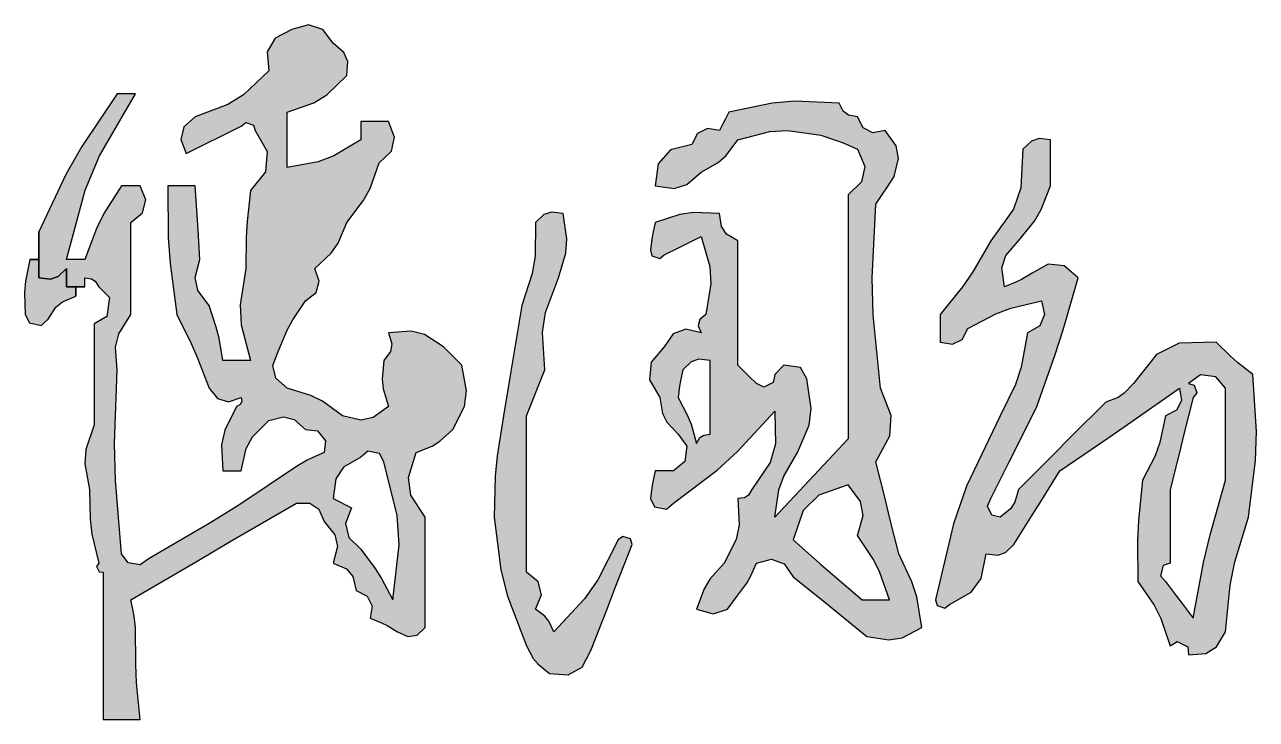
# Model space of a CAD drawing. Header units: millimetres. Extents: x 5592 to 9444, y 2362 to 3548.
# Drawn here: x 6069.27 to 6084.62, y 2901.25 to 2909.9 of the extents above; entities that cross this region are included whole.
import ezdxf

# ---------------------------------------------------------------- set-up
doc = ezdxf.new("R2010")
doc.units = ezdxf.units.MM
doc.header["$LTSCALE"] = 250
doc.layers.get('0').update_dxf_attribs({"linetype": 'CONTINUOUS'})

msp = doc.modelspace()

# ---------------------------------------------------------------- hatches: boundary and pattern name
h = msp.add_hatch(color=11)
h.paths.add_polyline_path([(6074.781, 2905.34), (6074.724, 2905.66), (6074.632, 2905.751), (6074.586, 2905.797), (6074.495, 2905.889), (6074.256, 2906.042), (6074.09, 2906.084), (6073.807, 2906.061), (6073.848, 2905.927), (6073.832, 2905.83), (6073.75, 2905.717), (6073.728, 2905.488), (6073.74, 2905.364), (6073.807, 2905.144), (6073.618, 2905.007), (6073.462, 2904.975), (6073.234, 2905.029), (6072.985, 2905.21), (6072.84, 2905.282), (6072.546, 2905.373), (6072.404, 2905.498), (6072.365, 2905.655), (6072.432, 2905.831), (6072.546, 2906.095), (6072.616, 2906.223), (6072.776, 2906.462), (6072.906, 2906.566), (6072.945, 2906.705), (6072.89, 2906.863), (6073.092, 2907.056), (6073.179, 2907.18), (6073.291, 2907.436), (6073.494, 2907.707), (6073.578, 2907.863), (6073.693, 2908.181), (6073.844, 2908.328), (6073.882, 2908.499), (6073.807, 2908.697), (6073.67, 2908.697), (6073.601, 2908.697), (6073.463, 2908.697), (6073.463, 2908.605), (6073.463, 2908.559), (6073.463, 2908.467), (6073.127, 2908.266), (6072.932, 2908.193), (6072.546, 2908.124), (6072.546, 2908.399), (6072.546, 2908.536), (6072.546, 2908.811), (6072.876, 2908.929), (6073.038, 2909.029), (6073.291, 2909.27), (6073.3, 2909.444), (6073.251, 2909.557), (6073.119, 2909.671), (6072.988, 2909.844), (6072.813, 2909.902), (6072.604, 2909.843), (6072.394, 2909.735), (6072.298, 2909.562), (6072.317, 2909.327), (6072.003, 2909.03), (6071.805, 2908.907), (6071.4, 2908.754), (6071.259, 2908.628), (6071.22, 2908.473), (6071.286, 2908.296), (6071.561, 2908.433), (6071.698, 2908.502), (6071.973, 2908.639), (6072.03, 2908.685), (6072.127, 2908.652), (6072.145, 2908.582), (6072.295, 2908.323), (6072.275, 2908.07), (6072.088, 2907.837), (6072.048, 2907.449), (6072.036, 2907.253), (6072.031, 2906.863), (6071.958, 2906.41), (6071.971, 2906.161), (6072.088, 2905.717), (6071.95, 2905.717), (6071.882, 2905.717), (6071.744, 2905.717), (6071.697, 2905.996), (6071.662, 2906.135), (6071.572, 2906.404), (6071.432, 2906.592), (6071.4, 2906.751), (6071.458, 2906.978), (6071.437, 2907.344), (6071.426, 2907.528), (6071.4, 2907.894), (6071.263, 2907.894), (6071.194, 2907.894), (6071.057, 2907.894), (6071.064, 2907.251), (6071.087, 2906.928), (6071.171, 2906.29), (6071.348, 2905.931), (6071.428, 2905.747), (6071.572, 2905.373), (6071.677, 2905.243), (6071.816, 2905.203), (6071.973, 2905.258), (6071.98, 2905.208), (6071.961, 2905.169), (6071.916, 2905.144), (6071.768, 2904.851), (6071.729, 2904.669), (6071.744, 2904.342), (6071.836, 2904.342), (6071.882, 2904.342), (6071.973, 2904.342), (6072.034, 2904.622), (6072.114, 2904.769), (6072.317, 2904.972), (6072.501, 2905.015), (6072.634, 2904.982), (6072.776, 2904.857), (6072.922, 2904.842), (6073.022, 2904.716), (6073.005, 2904.571), (6072.864, 2904.51), (6072.794, 2904.476), (6072.661, 2904.399), (6071.942, 2903.917), (6071.575, 2903.688), (6070.827, 2903.253), (6070.713, 2903.172), (6070.565, 2903.197), (6070.483, 2903.31), (6070.405, 2904.224), (6070.393, 2904.686), (6070.426, 2905.602), (6070.406, 2905.885), (6070.447, 2906.05), (6070.598, 2906.29), (6070.598, 2906.748), (6070.598, 2906.978), (6070.598, 2907.436), (6070.744, 2907.556), (6070.785, 2907.72), (6070.713, 2907.894), (6070.621, 2907.894), (6070.575, 2907.894), (6070.483, 2907.894), (6070.263, 2907.548), (6070.17, 2907.361), (6070.025, 2906.978), (6069.933, 2906.978), (6069.887, 2906.978), (6069.796, 2906.978), (6070.027, 2907.841), (6070.205, 2908.268), (6070.655, 2909.04), (6070.564, 2909.04), (6070.518, 2909.04), (6070.426, 2909.04), (6069.986, 2908.384), (6069.789, 2908.036), (6069.452, 2907.321), (6069.452, 2906.748), (6069.596, 2906.732), (6069.69, 2906.763), (6069.796, 2906.863), (6069.796, 2906.771), (6069.796, 2906.725), (6069.796, 2906.634), (6069.91, 2906.634), (6070.025, 2906.634), (6070.025, 2906.68), (6070.025, 2906.702), (6070.025, 2906.748), (6070.107, 2906.737), (6070.155, 2906.705), (6070.197, 2906.634), (6070.33, 2906.505), (6070.3, 2906.267), (6070.14, 2906.175), (6070.14, 2905.671), (6070.14, 2905.419), (6070.14, 2904.915), (6070.037, 2904.61), (6070.024, 2904.429), (6070.082, 2904.112), (6070.089, 2903.743), (6070.112, 2903.555), (6070.197, 2903.195), (6070.171, 2903.151), (6070.203, 2903.087), (6070.254, 2903.081), (6070.254, 2902.347), (6070.254, 2901.981), (6070.254, 2901.247), (6070.438, 2901.247), (6070.529, 2901.247), (6070.713, 2901.247), (6070.669, 2901.704), (6070.658, 2901.934), (6070.655, 2902.393), (6070.639, 2902.532), (6070.627, 2902.601), (6070.598, 2902.737), (6071.422, 2903.22), (6071.835, 2903.461), (6072.661, 2903.94), (6072.826, 2903.941), (6072.942, 2903.864), (6073.005, 2903.711), (6073.138, 2903.547), (6073.171, 2903.4), (6073.119, 2903.195), (6073.283, 2903.122), (6073.364, 2903.026), (6073.406, 2902.852), (6073.543, 2902.782), (6073.604, 2902.659), (6073.578, 2902.508), (6073.72, 2902.449), (6073.79, 2902.415), (6073.922, 2902.336), (6074.049, 2902.279), (6074.164, 2902.298), (6074.266, 2902.393), (6074.266, 2902.943), (6074.266, 2903.218), (6074.266, 2903.768), (6074.087, 2904.039), (6074.056, 2904.261), (6074.151, 2904.571), (6074.352, 2904.65), (6074.45, 2904.711), (6074.609, 2904.857), (6074.754, 2905.147)])
h.paths.add_polyline_path([(6073.697, 2904.56), (6073.75, 2904.456), (6073.918, 2903.788), (6073.943, 2903.422), (6073.864, 2902.737), (6073.723, 2903), (6073.642, 2903.128), (6073.463, 2903.367), (6073.312, 2903.514), (6073.274, 2903.686), (6073.349, 2903.883), (6073.257, 2903.929), (6073.211, 2903.952), (6073.119, 2903.998), (6073.153, 2904.243), (6073.249, 2904.388), (6073.463, 2904.513), (6073.552, 2904.59)], flags=16)
h.paths.add_polyline_path([(6069.91, 2906.519), (6069.91, 2906.634), (6069.796, 2906.634), (6069.796, 2906.725), (6069.796, 2906.771), (6069.796, 2906.863), (6069.69, 2906.763), (6069.596, 2906.732), (6069.452, 2906.748), (6069.452, 2906.978), (6069.337, 2906.978), (6069.286, 2906.706), (6069.274, 2906.566), (6069.28, 2906.29), (6069.333, 2906.186), (6069.478, 2906.156), (6069.567, 2906.233), (6069.663, 2906.383), (6069.745, 2906.451)])
h = msp.add_hatch(color=11)
h.paths.add_polyline_path([(6077.579, 2904.923), (6077.647, 2904.685), (6077.688, 2904.757), (6077.737, 2904.789), (6077.818, 2904.8), (6077.818, 2905.167), (6077.818, 2905.35), (6077.818, 2905.717), (6077.674, 2905.733), (6077.58, 2905.702), (6077.475, 2905.602), (6077.445, 2905.466), (6077.434, 2905.397), (6077.417, 2905.258), (6077.532, 2905.04)], flags=16)
h.paths.add_polyline_path([(6079.364, 2903.033), (6079.71, 2902.737), (6079.847, 2902.737), (6079.916, 2902.737), (6080.053, 2902.737), (6079.932, 2903.075), (6079.85, 2903.24), (6079.652, 2903.539), (6079.722, 2903.786), (6079.69, 2903.963), (6079.538, 2904.17), (6079.17, 2904.042), (6078.977, 2903.849), (6078.85, 2903.482), (6079.192, 2903.182)], flags=16)
h.paths.add_polyline_path([(6079.402, 2902.579), (6079.767, 2902.279), (6080.042, 2902.236), (6080.208, 2902.264), (6080.454, 2902.393), (6080.39, 2902.772), (6080.331, 2902.962), (6080.168, 2903.31), (6080.053, 2903.768), (6079.996, 2903.998), (6079.881, 2904.456), (6080.057, 2904.779), (6080.073, 2905.031), (6079.939, 2905.373), (6079.847, 2906.286), (6079.836, 2906.749), (6079.881, 2907.665), (6079.973, 2907.803), (6080.019, 2907.871), (6080.111, 2908.009), (6080.164, 2908.236), (6080.133, 2908.393), (6079.996, 2908.582), (6079.845, 2908.556), (6079.722, 2908.617), (6079.652, 2908.754), (6079.54, 2908.775), (6079.475, 2908.824), (6079.423, 2908.926), (6078.871, 2908.947), (6078.588, 2908.923), (6078.048, 2908.811), (6078.002, 2908.72), (6077.979, 2908.674), (6077.933, 2908.582), (6077.782, 2908.608), (6077.659, 2908.547), (6077.589, 2908.41), (6077.322, 2908.343), (6077.167, 2908.168), (6077.131, 2907.894), (6077.368, 2907.862), (6077.524, 2907.909), (6077.704, 2908.066), (6077.917, 2908.185), (6078.017, 2908.272), (6078.162, 2908.467), (6078.562, 2908.57), (6078.785, 2908.583), (6079.194, 2908.525), (6079.38, 2908.464), (6079.472, 2908.43), (6079.652, 2908.353), (6079.742, 2908.137), (6079.704, 2907.944), (6079.538, 2907.78), (6079.538, 2906.565), (6079.538, 2905.958), (6079.538, 2904.743), (6079.172, 2904.352), (6078.989, 2904.157), (6078.621, 2903.768), (6078.672, 2904.105), (6078.733, 2904.278), (6078.907, 2904.571), (6079.049, 2904.912), (6079.075, 2905.122), (6079.022, 2905.488), (6078.944, 2905.63), (6078.736, 2905.659), (6078.621, 2905.545), (6078.6, 2905.445), (6078.484, 2905.387), (6078.392, 2905.43), (6078.3, 2905.522), (6078.254, 2905.568), (6078.162, 2905.66), (6078.162, 2906.278), (6078.162, 2906.588), (6078.162, 2907.207), (6078.021, 2907.293), (6077.958, 2907.387), (6077.933, 2907.551), (6077.609, 2907.563), (6077.438, 2907.539), (6077.131, 2907.436), (6077.102, 2907.3), (6077.09, 2907.231), (6077.074, 2907.092), (6077.091, 2907.022), (6077.189, 2906.989), (6077.245, 2907.035), (6077.429, 2907.127), (6077.52, 2907.172), (6077.704, 2907.264), (6077.814, 2906.89), (6077.827, 2906.675), (6077.761, 2906.29), (6077.688, 2906.23), (6077.668, 2906.148), (6077.704, 2906.061), (6077.514, 2906.108), (6077.357, 2906.05), (6077.245, 2905.889), (6077.08, 2905.697), (6077.06, 2905.477), (6077.188, 2905.258), (6077.224, 2905.056), (6077.277, 2904.949), (6077.417, 2904.8), (6077.525, 2904.65), (6077.501, 2904.461), (6077.36, 2904.342), (6077.268, 2904.342), (6077.222, 2904.342), (6077.131, 2904.342), (6077.102, 2904.205), (6077.09, 2904.136), (6077.074, 2903.998), (6077.125, 2903.893), (6077.272, 2903.864), (6077.36, 2903.94), (6077.903, 2904.352), (6078.159, 2904.585), (6078.621, 2905.086), (6078.631, 2904.68), (6078.563, 2904.448), (6078.334, 2904.112), (6078.293, 2904.041), (6078.244, 2904.009), (6078.162, 2903.998), (6078.178, 2903.67), (6078.139, 2903.488), (6077.99, 2903.195), (6077.814, 2902.994), (6077.741, 2902.872), (6077.647, 2902.622), (6077.856, 2902.563), (6078.031, 2902.621), (6078.162, 2902.794), (6078.272, 2902.943), (6078.319, 2903.025), (6078.392, 2903.195), (6078.581, 2903.243), (6078.738, 2903.184), (6078.85, 2903.023), (6079.219, 2902.728)])
h.paths.add_polyline_path([(6083.698, 2902.691), (6083.835, 2902.508), (6083.966, 2903.202), (6084.046, 2903.547), (6084.237, 2904.227), (6084.237, 2904.685), (6084.237, 2904.915), (6084.237, 2905.373), (6084.117, 2905.514), (6083.928, 2905.538), (6083.778, 2905.43), (6083.848, 2905.412), (6083.881, 2905.315), (6083.835, 2905.258), (6083.721, 2904.8), (6083.664, 2904.571), (6083.549, 2904.112), (6083.549, 2903.746), (6083.549, 2903.562), (6083.549, 2903.195), (6083.46, 2903.163), (6083.429, 2903.037), (6083.492, 2902.966), (6083.629, 2902.783)], flags=16)
h.paths.add_polyline_path([(6083.767, 2902.151), (6083.778, 2902.049), (6083.994, 2902.069), (6084.125, 2902.151), (6084.237, 2902.336), (6084.298, 2902.917), (6084.356, 2903.208), (6084.523, 2903.768), (6084.611, 2904.474), (6084.623, 2904.835), (6084.58, 2905.545), (6084.387, 2905.694), (6084.295, 2905.775), (6084.122, 2905.946), (6083.661, 2905.934), (6083.377, 2905.792), (6083.09, 2905.43), (6082.977, 2905.31), (6082.901, 2905.259), (6082.747, 2905.201), (6082.311, 2904.766), (6082.093, 2904.548), (6081.658, 2904.112), (6081.612, 2903.953), (6081.558, 2903.872), (6081.429, 2903.768), (6081.328, 2903.79), (6081.271, 2903.905), (6081.314, 2903.998), (6081.543, 2904.456), (6081.658, 2904.685), (6081.887, 2905.144), (6082.113, 2905.779), (6082.217, 2906.1), (6082.403, 2906.748), (6082.229, 2906.899), (6082.03, 2906.919), (6081.83, 2906.806), (6081.697, 2906.729), (6081.627, 2906.694), (6081.486, 2906.634), (6081.453, 2906.871), (6081.5, 2907.027), (6081.658, 2907.207), (6081.858, 2907.454), (6081.942, 2907.598), (6082.059, 2907.894), (6082.059, 2908.124), (6082.059, 2908.238), (6082.059, 2908.467), (6081.915, 2908.484), (6081.821, 2908.452), (6081.715, 2908.353), (6081.689, 2907.868), (6081.596, 2907.602), (6081.314, 2907.207), (6081.09, 2906.822), (6080.962, 2906.637), (6080.684, 2906.29), (6080.684, 2906.152), (6080.684, 2906.084), (6080.684, 2905.946), (6080.835, 2905.92), (6080.958, 2905.981), (6081.028, 2906.118), (6081.375, 2906.298), (6081.564, 2906.369), (6081.944, 2906.462), (6081.984, 2906.292), (6081.923, 2906.149), (6081.772, 2906.061), (6081.692, 2905.633), (6081.62, 2905.42), (6081.429, 2905.029), (6081.013, 2904.151), (6080.849, 2903.683), (6080.626, 2902.737), (6080.644, 2902.667), (6080.742, 2902.634), (6080.798, 2902.68), (6081.07, 2902.832), (6081.195, 2903.004), (6081.257, 2903.31), (6081.401, 2903.294), (6081.495, 2903.325), (6081.601, 2903.425), (6081.83, 2903.791), (6081.944, 2903.975), (6082.174, 2904.342), (6082.772, 2904.751), (6083.07, 2904.957), (6083.664, 2905.373), (6083.69, 2905.221), (6083.629, 2905.099), (6083.492, 2905.029), (6083.421, 2904.696), (6083.362, 2904.529), (6083.205, 2904.227), (6083.153, 2903.725), (6083.141, 2903.471), (6083.148, 2902.966), (6083.351, 2902.67), (6083.434, 2902.504), (6083.549, 2902.164), (6083.637, 2902.216)])
h.paths.add_polyline_path([(6075.674, 2901.933), (6075.813, 2901.82), (6076.048, 2901.801), (6076.221, 2901.897), (6076.329, 2902.107), (6076.536, 2902.633), (6076.639, 2902.897), (6076.844, 2903.425), (6076.826, 2903.495), (6076.729, 2903.527), (6076.672, 2903.482), (6076.416, 2902.985), (6076.25, 2902.747), (6075.87, 2902.336), (6075.808, 2902.469), (6075.757, 2902.533), (6075.641, 2902.622), (6075.713, 2902.797), (6075.672, 2902.96), (6075.526, 2903.081), (6075.526, 2903.86), (6075.526, 2904.25), (6075.526, 2905.029), (6075.618, 2905.258), (6075.664, 2905.373), (6075.755, 2905.602), (6075.728, 2906.065), (6075.765, 2906.314), (6075.927, 2906.748), (6076.017, 2907.057), (6076.03, 2907.232), (6075.985, 2907.551), (6075.841, 2907.567), (6075.746, 2907.535), (6075.641, 2907.436), (6075.635, 2907.018), (6075.599, 2906.802), (6075.469, 2906.404), (6075.377, 2905.854), (6075.331, 2905.579), (6075.24, 2905.029), (6075.163, 2904.529), (6075.139, 2904.275), (6075.125, 2903.768), (6075.207, 2903.112), (6075.29, 2902.782), (6075.526, 2902.164), (6075.612, 2902.007)])

# ---------------------------------------------------------------- linework, layer by layer
at = {"color": 11}
for p, q in [((6072.813, 2909.902), (6072.604, 2909.843)), ((6072.988, 2909.844), (6072.813, 2909.902)), ((6072.394, 2909.735), (6072.298, 2909.562)), ((6072.604, 2909.843), (6072.394, 2909.735)), ((6073.119, 2909.671), (6072.988, 2909.844)), ((6072.298, 2909.562), (6072.317, 2909.327)), ((6073.251, 2909.557), (6073.119, 2909.671)), ((6073.3, 2909.444), (6073.251, 2909.557)), ((6073.291, 2909.27), (6073.3, 2909.444)), ((6072.317, 2909.327), (6072.003, 2909.03)), ((6073.038, 2909.029), (6073.291, 2909.27)), ((6070.426, 2909.04), (6069.986, 2908.384)), ((6070.205, 2908.268), (6070.655, 2909.04)), ((6070.518, 2909.04), (6070.426, 2909.04)), ((6070.564, 2909.04), (6070.518, 2909.04)), ((6070.655, 2909.04), (6070.564, 2909.04)), ((6072.003, 2909.03), (6071.805, 2908.907)), ((6072.876, 2908.929), (6073.038, 2909.029)), ((6078.871, 2908.947), (6078.588, 2908.923)), ((6079.423, 2908.926), (6078.871, 2908.947)), ((6071.805, 2908.907), (6071.4, 2908.754)), ((6072.546, 2908.811), (6072.876, 2908.929)), ((6072.546, 2908.536), (6072.546, 2908.811)), ((6078.048, 2908.811), (6078.002, 2908.72)), ((6078.588, 2908.923), (6078.048, 2908.811)), ((6079.475, 2908.824), (6079.423, 2908.926)), ((6079.54, 2908.775), (6079.475, 2908.824)), ((6071.4, 2908.754), (6071.259, 2908.628)), ((6071.698, 2908.502), (6071.973, 2908.639)), ((6071.973, 2908.639), (6072.03, 2908.685)), ((6072.03, 2908.685), (6072.127, 2908.652)), ((6072.127, 2908.652), (6072.145, 2908.582)), ((6073.601, 2908.697), (6073.463, 2908.697)), ((6073.463, 2908.697), (6073.463, 2908.605)), ((6073.67, 2908.697), (6073.601, 2908.697)), ((6073.807, 2908.697), (6073.67, 2908.697)), ((6073.882, 2908.499), (6073.807, 2908.697)), ((6077.979, 2908.674), (6077.933, 2908.582)), ((6078.002, 2908.72), (6077.979, 2908.674)), ((6079.652, 2908.754), (6079.54, 2908.775)), ((6079.722, 2908.617), (6079.652, 2908.754)), ((6071.259, 2908.628), (6071.22, 2908.473)), ((6071.561, 2908.433), (6071.698, 2908.502)), ((6072.145, 2908.582), (6072.295, 2908.323)), ((6072.546, 2908.399), (6072.546, 2908.536)), ((6073.463, 2908.605), (6073.463, 2908.559)), ((6073.463, 2908.559), (6073.463, 2908.467)), ((6073.844, 2908.328), (6073.882, 2908.499)), ((6077.659, 2908.547), (6077.589, 2908.41)), ((6077.782, 2908.608), (6077.659, 2908.547)), ((6077.933, 2908.582), (6077.782, 2908.608)), ((6078.162, 2908.467), (6078.562, 2908.57)), ((6078.562, 2908.57), (6078.785, 2908.583)), ((6078.785, 2908.583), (6079.194, 2908.525)), ((6079.194, 2908.525), (6079.38, 2908.464)), ((6079.845, 2908.556), (6079.722, 2908.617)), ((6079.996, 2908.582), (6079.845, 2908.556)), ((6080.133, 2908.393), (6079.996, 2908.582)), ((6081.915, 2908.484), (6081.821, 2908.452)), ((6082.059, 2908.467), (6081.915, 2908.484)), ((6069.986, 2908.384), (6069.789, 2908.036)), ((6071.22, 2908.473), (6071.286, 2908.296)), ((6071.286, 2908.296), (6071.561, 2908.433)), ((6072.546, 2908.124), (6072.546, 2908.399)), ((6073.463, 2908.467), (6073.127, 2908.266)), ((6073.693, 2908.181), (6073.844, 2908.328)), ((6077.322, 2908.343), (6077.167, 2908.168)), ((6077.589, 2908.41), (6077.322, 2908.343)), ((6078.017, 2908.272), (6078.162, 2908.467)), ((6079.38, 2908.464), (6079.472, 2908.43)), ((6079.472, 2908.43), (6079.652, 2908.353)), ((6079.652, 2908.353), (6079.742, 2908.137)), ((6080.164, 2908.236), (6080.133, 2908.393)), ((6081.715, 2908.353), (6081.689, 2907.868)), ((6081.821, 2908.452), (6081.715, 2908.353)), ((6082.059, 2908.238), (6082.059, 2908.467)), ((6070.027, 2907.841), (6070.205, 2908.268)), ((6072.295, 2908.323), (6072.275, 2908.07)), ((6072.932, 2908.193), (6072.546, 2908.124)), ((6073.127, 2908.266), (6072.932, 2908.193)), ((6073.578, 2907.863), (6073.693, 2908.181)), ((6077.704, 2908.066), (6077.917, 2908.185)), ((6077.917, 2908.185), (6078.017, 2908.272)), ((6080.111, 2908.009), (6080.164, 2908.236)), ((6082.059, 2908.124), (6082.059, 2908.238)), ((6069.789, 2908.036), (6069.452, 2907.321)), ((6072.275, 2908.07), (6072.088, 2907.837)), ((6077.167, 2908.168), (6077.131, 2907.894)), ((6077.524, 2907.909), (6077.704, 2908.066)), ((6079.742, 2908.137), (6079.704, 2907.944)), ((6082.059, 2907.894), (6082.059, 2908.124)), ((6070.483, 2907.894), (6070.263, 2907.548)), ((6070.575, 2907.894), (6070.483, 2907.894)), ((6070.621, 2907.894), (6070.575, 2907.894)), ((6070.713, 2907.894), (6070.621, 2907.894)), ((6070.785, 2907.72), (6070.713, 2907.894)), ((6071.194, 2907.894), (6071.057, 2907.894)), ((6071.057, 2907.894), (6071.064, 2907.251)), ((6071.263, 2907.894), (6071.194, 2907.894)), ((6071.4, 2907.894), (6071.263, 2907.894)), ((6071.426, 2907.528), (6071.4, 2907.894)), ((6077.131, 2907.894), (6077.368, 2907.862)), ((6077.368, 2907.862), (6077.524, 2907.909)), ((6079.704, 2907.944), (6079.538, 2907.78)), ((6079.973, 2907.803), (6080.019, 2907.871)), ((6080.019, 2907.871), (6080.111, 2908.009)), ((6081.689, 2907.868), (6081.596, 2907.602)), ((6081.942, 2907.598), (6082.059, 2907.894)), ((6069.796, 2906.978), (6070.027, 2907.841)), ((6070.744, 2907.556), (6070.785, 2907.72)), ((6072.088, 2907.837), (6072.048, 2907.449)), ((6073.494, 2907.707), (6073.578, 2907.863)), ((6079.538, 2907.78), (6079.538, 2906.565)), ((6079.881, 2907.665), (6079.973, 2907.803)), ((6073.291, 2907.436), (6073.494, 2907.707)), ((6075.841, 2907.567), (6075.746, 2907.535)), ((6075.985, 2907.551), (6075.841, 2907.567)), ((6077.609, 2907.563), (6077.438, 2907.539)), ((6077.933, 2907.551), (6077.609, 2907.563)), ((6079.836, 2906.749), (6079.881, 2907.665)), ((6081.596, 2907.602), (6081.314, 2907.207)), ((6081.858, 2907.454), (6081.942, 2907.598)), ((6070.263, 2907.548), (6070.17, 2907.361)), ((6070.598, 2907.436), (6070.744, 2907.556)), ((6070.598, 2906.978), (6070.598, 2907.436)), ((6071.437, 2907.344), (6071.426, 2907.528)), ((6072.048, 2907.449), (6072.036, 2907.253)), ((6073.179, 2907.18), (6073.291, 2907.436)), ((6075.641, 2907.436), (6075.635, 2907.018)), ((6075.746, 2907.535), (6075.641, 2907.436)), ((6076.03, 2907.232), (6075.985, 2907.551)), ((6077.131, 2907.436), (6077.102, 2907.3)), ((6077.438, 2907.539), (6077.131, 2907.436)), ((6077.958, 2907.387), (6077.933, 2907.551)), ((6081.658, 2907.207), (6081.858, 2907.454)), ((6069.452, 2907.321), (6069.452, 2906.748)), ((6069.452, 2906.748), (6069.452, 2907.321)), ((6069.452, 2907.321), (6069.452, 2906.748)), ((6070.17, 2907.361), (6070.025, 2906.978)), ((6071.458, 2906.978), (6071.437, 2907.344)), ((6072.036, 2907.253), (6072.031, 2906.863)), ((6077.102, 2907.3), (6077.09, 2907.231)), ((6077.52, 2907.172), (6077.704, 2907.264)), ((6077.704, 2907.264), (6077.814, 2906.89)), ((6078.021, 2907.293), (6077.958, 2907.387)), ((6078.162, 2907.207), (6078.021, 2907.293)), ((6071.064, 2907.251), (6071.087, 2906.928)), ((6073.092, 2907.056), (6073.179, 2907.18)), ((6076.017, 2907.057), (6076.03, 2907.232)), ((6077.09, 2907.231), (6077.074, 2907.092)), ((6077.245, 2907.035), (6077.429, 2907.127)), ((6077.429, 2907.127), (6077.52, 2907.172)), ((6078.162, 2906.588), (6078.162, 2907.207)), ((6081.314, 2907.207), (6081.09, 2906.822)), ((6081.5, 2907.027), (6081.658, 2907.207)), ((6069.337, 2906.978), (6069.286, 2906.706)), ((6069.452, 2906.978), (6069.337, 2906.978)), ((6069.337, 2906.978), (6069.452, 2906.978)), ((6069.452, 2906.978), (6069.337, 2906.978)), ((6069.452, 2906.748), (6069.452, 2906.978)), ((6069.452, 2906.978), (6069.452, 2906.748)), ((6069.452, 2906.748), (6069.452, 2906.978)), ((6069.887, 2906.978), (6069.796, 2906.978)), ((6069.933, 2906.978), (6069.887, 2906.978)), ((6070.025, 2906.978), (6069.933, 2906.978)), ((6070.598, 2906.748), (6070.598, 2906.978)), ((6071.4, 2906.751), (6071.458, 2906.978)), ((6072.89, 2906.863), (6073.092, 2907.056)), ((6075.635, 2907.018), (6075.599, 2906.802)), ((6075.927, 2906.748), (6076.017, 2907.057)), ((6077.074, 2907.092), (6077.091, 2907.022)), ((6077.091, 2907.022), (6077.189, 2906.989)), ((6077.189, 2906.989), (6077.245, 2907.035)), ((6081.453, 2906.871), (6081.5, 2907.027)), ((6069.69, 2906.763), (6069.796, 2906.863)), ((6069.796, 2906.863), (6069.69, 2906.763)), ((6069.796, 2906.863), (6069.796, 2906.771)), ((6069.796, 2906.771), (6069.796, 2906.863)), ((6071.087, 2906.928), (6071.171, 2906.29)), ((6072.031, 2906.863), (6071.958, 2906.41)), ((6072.945, 2906.705), (6072.89, 2906.863)), ((6075.599, 2906.802), (6075.469, 2906.404)), ((6077.814, 2906.89), (6077.827, 2906.675)), ((6081.09, 2906.822), (6080.962, 2906.637)), ((6081.486, 2906.634), (6081.453, 2906.871)), ((6081.83, 2906.806), (6081.697, 2906.729)), ((6082.03, 2906.919), (6081.83, 2906.806)), ((6082.229, 2906.899), (6082.03, 2906.919)), ((6082.403, 2906.748), (6082.229, 2906.899)), ((6069.286, 2906.706), (6069.274, 2906.566)), ((6069.452, 2906.748), (6069.596, 2906.732)), ((6069.596, 2906.732), (6069.452, 2906.748)), ((6069.596, 2906.732), (6069.69, 2906.763)), ((6069.69, 2906.763), (6069.596, 2906.732)), ((6069.796, 2906.771), (6069.796, 2906.725)), ((6069.796, 2906.725), (6069.796, 2906.771)), ((6069.796, 2906.725), (6069.796, 2906.634)), ((6069.796, 2906.634), (6069.796, 2906.725)), ((6070.025, 2906.702), (6070.025, 2906.748)), ((6070.025, 2906.748), (6070.107, 2906.737)), ((6070.025, 2906.68), (6070.025, 2906.702)), ((6070.025, 2906.634), (6070.025, 2906.68)), ((6070.107, 2906.737), (6070.155, 2906.705)), ((6070.155, 2906.705), (6070.197, 2906.634)), ((6070.598, 2906.29), (6070.598, 2906.748)), ((6071.432, 2906.592), (6071.4, 2906.751)), ((6072.906, 2906.566), (6072.945, 2906.705)), ((6075.765, 2906.314), (6075.927, 2906.748)), ((6077.827, 2906.675), (6077.761, 2906.29)), ((6079.847, 2906.286), (6079.836, 2906.749)), ((6081.627, 2906.694), (6081.486, 2906.634)), ((6081.697, 2906.729), (6081.627, 2906.694)), ((6082.217, 2906.1), (6082.403, 2906.748)), ((6069.274, 2906.566), (6069.28, 2906.29)), ((6069.745, 2906.451), (6069.91, 2906.519)), ((6069.796, 2906.634), (6070.025, 2906.634)), ((6070.025, 2906.634), (6069.796, 2906.634)), ((6069.796, 2906.634), (6070.025, 2906.634)), ((6069.91, 2906.634), (6069.796, 2906.634)), ((6069.796, 2906.634), (6069.91, 2906.634)), ((6069.91, 2906.634), (6069.796, 2906.634)), ((6069.91, 2906.519), (6069.91, 2906.634)), ((6069.91, 2906.634), (6069.91, 2906.519)), ((6069.91, 2906.519), (6069.91, 2906.634)), ((6070.197, 2906.634), (6070.33, 2906.505)), ((6070.33, 2906.505), (6070.3, 2906.267)), ((6071.572, 2906.404), (6071.432, 2906.592)), ((6072.776, 2906.462), (6072.906, 2906.566)), ((6078.162, 2906.278), (6078.162, 2906.588)), ((6079.538, 2906.565), (6079.538, 2905.958)), ((6080.962, 2906.637), (6080.684, 2906.29)), ((6069.567, 2906.233), (6069.663, 2906.383)), ((6069.663, 2906.383), (6069.745, 2906.451)), ((6071.662, 2906.135), (6071.572, 2906.404)), ((6071.958, 2906.41), (6071.971, 2906.161)), ((6072.616, 2906.223), (6072.776, 2906.462)), ((6075.469, 2906.404), (6075.377, 2905.854)), ((6081.375, 2906.298), (6081.564, 2906.369)), ((6081.564, 2906.369), (6081.944, 2906.462)), ((6081.944, 2906.462), (6081.984, 2906.292)), ((6069.28, 2906.29), (6069.333, 2906.186)), ((6069.333, 2906.186), (6069.478, 2906.156)), ((6069.478, 2906.156), (6069.567, 2906.233)), ((6070.3, 2906.267), (6070.14, 2906.175)), ((6070.447, 2906.05), (6070.598, 2906.29)), ((6071.171, 2906.29), (6071.348, 2905.931)), ((6072.546, 2906.095), (6072.616, 2906.223)), ((6075.728, 2906.065), (6075.765, 2906.314)), ((6077.688, 2906.23), (6077.668, 2906.148)), ((6077.761, 2906.29), (6077.688, 2906.23)), ((6078.162, 2905.66), (6078.162, 2906.278)), ((6079.939, 2905.373), (6079.847, 2906.286)), ((6080.684, 2906.29), (6080.684, 2906.152)), ((6081.028, 2906.118), (6081.375, 2906.298)), ((6081.984, 2906.292), (6081.923, 2906.149)), ((6070.14, 2906.175), (6070.14, 2905.671)), ((6070.406, 2905.885), (6070.447, 2906.05)), ((6071.697, 2905.996), (6071.662, 2906.135)), ((6071.971, 2906.161), (6072.088, 2905.717)), ((6072.432, 2905.831), (6072.546, 2906.095)), ((6074.09, 2906.084), (6073.807, 2906.061)), ((6073.807, 2906.061), (6073.848, 2905.927)), ((6074.256, 2906.042), (6074.09, 2906.084)), ((6074.495, 2905.889), (6074.256, 2906.042)), ((6075.755, 2905.602), (6075.728, 2906.065)), ((6077.357, 2906.05), (6077.245, 2905.889)), ((6077.514, 2906.108), (6077.357, 2906.05)), ((6077.704, 2906.061), (6077.514, 2906.108)), ((6077.668, 2906.148), (6077.704, 2906.061)), ((6080.684, 2906.152), (6080.684, 2906.084)), ((6080.684, 2906.084), (6080.684, 2905.946)), ((6080.958, 2905.981), (6081.028, 2906.118)), ((6081.772, 2906.061), (6081.692, 2905.633)), ((6081.923, 2906.149), (6081.772, 2906.061)), ((6082.113, 2905.779), (6082.217, 2906.1)), ((6070.426, 2905.602), (6070.406, 2905.885)), ((6071.348, 2905.931), (6071.428, 2905.747)), ((6071.744, 2905.717), (6071.697, 2905.996)), ((6073.848, 2905.927), (6073.832, 2905.83)), ((6074.586, 2905.797), (6074.495, 2905.889)), ((6077.245, 2905.889), (6077.08, 2905.697)), ((6079.538, 2905.958), (6079.538, 2904.743)), ((6080.684, 2905.946), (6080.835, 2905.92)), ((6080.835, 2905.92), (6080.958, 2905.981)), ((6083.661, 2905.934), (6083.377, 2905.792)), ((6084.122, 2905.946), (6083.661, 2905.934)), ((6084.295, 2905.775), (6084.122, 2905.946)), ((6071.428, 2905.747), (6071.572, 2905.373)), ((6072.365, 2905.655), (6072.432, 2905.831)), ((6073.832, 2905.83), (6073.75, 2905.717)), ((6074.632, 2905.751), (6074.586, 2905.797)), ((6074.724, 2905.66), (6074.632, 2905.751)), ((6075.377, 2905.854), (6075.331, 2905.579)), ((6077.674, 2905.733), (6077.58, 2905.702)), ((6077.818, 2905.717), (6077.674, 2905.733)), ((6081.887, 2905.144), (6082.113, 2905.779)), ((6083.377, 2905.792), (6083.09, 2905.43)), ((6084.387, 2905.694), (6084.295, 2905.775)), ((6070.14, 2905.671), (6070.14, 2905.419)), ((6070.393, 2904.686), (6070.426, 2905.602)), ((6071.882, 2905.717), (6071.744, 2905.717)), ((6071.95, 2905.717), (6071.882, 2905.717)), ((6072.088, 2905.717), (6071.95, 2905.717)), ((6072.404, 2905.498), (6072.365, 2905.655)), ((6073.75, 2905.717), (6073.728, 2905.488)), ((6074.781, 2905.34), (6074.724, 2905.66)), ((6075.331, 2905.579), (6075.24, 2905.029)), ((6075.664, 2905.373), (6075.755, 2905.602)), ((6077.08, 2905.697), (6077.06, 2905.477)), ((6077.475, 2905.602), (6077.445, 2905.466)), ((6077.58, 2905.702), (6077.475, 2905.602)), ((6077.818, 2905.35), (6077.818, 2905.717)), ((6078.254, 2905.568), (6078.162, 2905.66)), ((6078.3, 2905.522), (6078.254, 2905.568)), ((6078.736, 2905.659), (6078.621, 2905.545)), ((6078.944, 2905.63), (6078.736, 2905.659)), ((6079.022, 2905.488), (6078.944, 2905.63)), ((6081.692, 2905.633), (6081.62, 2905.42)), ((6084.58, 2905.545), (6084.387, 2905.694)), ((6070.14, 2905.419), (6070.14, 2904.915)), ((6072.546, 2905.373), (6072.404, 2905.498)), ((6073.728, 2905.488), (6073.74, 2905.364)), ((6077.06, 2905.477), (6077.188, 2905.258)), ((6077.445, 2905.466), (6077.434, 2905.397)), ((6078.392, 2905.43), (6078.3, 2905.522)), ((6078.484, 2905.387), (6078.392, 2905.43)), ((6078.6, 2905.445), (6078.484, 2905.387)), ((6078.621, 2905.545), (6078.6, 2905.445)), ((6079.075, 2905.122), (6079.022, 2905.488)), ((6081.62, 2905.42), (6081.429, 2905.029)), ((6083.09, 2905.43), (6082.977, 2905.31)), ((6083.928, 2905.538), (6083.778, 2905.43)), ((6083.778, 2905.43), (6083.848, 2905.412)), ((6083.848, 2905.412), (6083.881, 2905.315)), ((6084.117, 2905.514), (6083.928, 2905.538)), ((6084.237, 2905.373), (6084.117, 2905.514)), ((6084.623, 2904.835), (6084.58, 2905.545)), ((6071.572, 2905.373), (6071.677, 2905.243)), ((6071.816, 2905.203), (6071.973, 2905.258)), ((6071.973, 2905.258), (6071.98, 2905.208)), ((6072.84, 2905.282), (6072.546, 2905.373)), ((6072.985, 2905.21), (6072.84, 2905.282)), ((6073.74, 2905.364), (6073.807, 2905.144)), ((6074.754, 2905.147), (6074.781, 2905.34)), ((6075.526, 2905.029), (6075.618, 2905.258)), ((6075.618, 2905.258), (6075.664, 2905.373)), ((6077.188, 2905.258), (6077.224, 2905.056)), ((6077.434, 2905.397), (6077.417, 2905.258)), ((6077.417, 2905.258), (6077.532, 2905.04)), ((6077.818, 2905.167), (6077.818, 2905.35)), ((6080.073, 2905.031), (6079.939, 2905.373)), ((6082.901, 2905.259), (6082.747, 2905.201)), ((6082.977, 2905.31), (6082.901, 2905.259)), ((6083.07, 2904.957), (6083.664, 2905.373)), ((6083.664, 2905.373), (6083.69, 2905.221)), ((6083.835, 2905.258), (6083.721, 2904.8)), ((6083.881, 2905.315), (6083.835, 2905.258)), ((6084.237, 2904.915), (6084.237, 2905.373)), ((6071.677, 2905.243), (6071.816, 2905.203)), ((6071.916, 2905.144), (6071.768, 2904.851)), ((6071.961, 2905.169), (6071.916, 2905.144)), ((6071.98, 2905.208), (6071.961, 2905.169)), ((6073.234, 2905.029), (6072.985, 2905.21)), ((6073.807, 2905.144), (6073.618, 2905.007)), ((6074.609, 2904.857), (6074.754, 2905.147)), ((6077.818, 2904.8), (6077.818, 2905.167)), ((6079.049, 2904.912), (6079.075, 2905.122)), ((6081.658, 2904.685), (6081.887, 2905.144)), ((6082.747, 2905.201), (6082.311, 2904.766)), ((6083.69, 2905.221), (6083.629, 2905.099)), ((6072.114, 2904.769), (6072.317, 2904.972)), ((6072.317, 2904.972), (6072.501, 2905.015)), ((6072.501, 2905.015), (6072.634, 2904.982)), ((6072.634, 2904.982), (6072.776, 2904.857)), ((6073.462, 2904.975), (6073.234, 2905.029)), ((6073.618, 2905.007), (6073.462, 2904.975)), ((6075.24, 2905.029), (6075.163, 2904.529)), ((6075.526, 2904.25), (6075.526, 2905.029)), ((6077.224, 2905.056), (6077.277, 2904.949)), ((6077.532, 2905.04), (6077.579, 2904.923)), ((6078.159, 2904.585), (6078.621, 2905.086)), ((6078.621, 2905.086), (6078.631, 2904.68)), ((6080.057, 2904.779), (6080.073, 2905.031)), ((6081.429, 2905.029), (6081.013, 2904.151)), ((6082.772, 2904.751), (6083.07, 2904.957)), ((6083.492, 2905.029), (6083.421, 2904.696)), ((6083.629, 2905.099), (6083.492, 2905.029)), ((6070.14, 2904.915), (6070.037, 2904.61)), ((6071.768, 2904.851), (6071.729, 2904.669)), ((6072.776, 2904.857), (6072.922, 2904.842)), ((6072.922, 2904.842), (6073.022, 2904.716)), ((6074.45, 2904.711), (6074.609, 2904.857)), ((6077.277, 2904.949), (6077.417, 2904.8)), ((6077.417, 2904.8), (6077.525, 2904.65)), ((6077.579, 2904.923), (6077.647, 2904.685)), ((6077.737, 2904.789), (6077.818, 2904.8)), ((6078.907, 2904.571), (6079.049, 2904.912)), ((6083.721, 2904.8), (6083.664, 2904.571)), ((6084.237, 2904.685), (6084.237, 2904.915)), ((6084.611, 2904.474), (6084.623, 2904.835)), ((6070.405, 2904.224), (6070.393, 2904.686)), ((6071.729, 2904.669), (6071.744, 2904.342)), ((6072.034, 2904.622), (6072.114, 2904.769)), ((6073.022, 2904.716), (6073.005, 2904.571)), ((6074.151, 2904.571), (6074.352, 2904.65)), ((6074.352, 2904.65), (6074.45, 2904.711)), ((6077.525, 2904.65), (6077.501, 2904.461)), ((6077.647, 2904.685), (6077.688, 2904.757)), ((6077.688, 2904.757), (6077.737, 2904.789)), ((6078.631, 2904.68), (6078.563, 2904.448)), ((6079.538, 2904.743), (6079.172, 2904.352)), ((6079.881, 2904.456), (6080.057, 2904.779)), ((6081.543, 2904.456), (6081.658, 2904.685)), ((6082.311, 2904.766), (6082.093, 2904.548)), ((6082.174, 2904.342), (6082.772, 2904.751)), ((6083.421, 2904.696), (6083.362, 2904.529)), ((6084.237, 2904.227), (6084.237, 2904.685)), ((6070.037, 2904.61), (6070.024, 2904.429)), ((6071.973, 2904.342), (6072.034, 2904.622)), ((6072.864, 2904.51), (6072.794, 2904.476)), ((6073.005, 2904.571), (6072.864, 2904.51)), ((6073.463, 2904.513), (6073.249, 2904.388)), ((6073.552, 2904.59), (6073.463, 2904.513)), ((6073.697, 2904.56), (6073.552, 2904.59)), ((6073.75, 2904.456), (6073.697, 2904.56)), ((6074.056, 2904.261), (6074.151, 2904.571)), ((6075.163, 2904.529), (6075.139, 2904.275)), ((6077.903, 2904.352), (6078.159, 2904.585)), ((6078.733, 2904.278), (6078.907, 2904.571)), ((6082.093, 2904.548), (6081.658, 2904.112)), ((6083.362, 2904.529), (6083.205, 2904.227)), ((6083.664, 2904.571), (6083.549, 2904.112)), ((6070.024, 2904.429), (6070.082, 2904.112)), ((6071.744, 2904.342), (6071.836, 2904.342)), ((6071.836, 2904.342), (6071.882, 2904.342)), ((6071.882, 2904.342), (6071.973, 2904.342)), ((6072.661, 2904.399), (6071.942, 2903.917)), ((6072.794, 2904.476), (6072.661, 2904.399)), ((6073.249, 2904.388), (6073.153, 2904.243)), ((6073.918, 2903.788), (6073.75, 2904.456)), ((6077.131, 2904.342), (6077.102, 2904.205)), ((6077.222, 2904.342), (6077.131, 2904.342)), ((6077.268, 2904.342), (6077.222, 2904.342)), ((6077.36, 2904.342), (6077.268, 2904.342)), ((6077.501, 2904.461), (6077.36, 2904.342)), ((6077.36, 2903.94), (6077.903, 2904.352)), ((6078.563, 2904.448), (6078.334, 2904.112)), ((6079.172, 2904.352), (6078.989, 2904.157)), ((6079.996, 2903.998), (6079.881, 2904.456)), ((6081.314, 2903.998), (6081.543, 2904.456)), ((6081.944, 2903.975), (6082.174, 2904.342)), ((6084.523, 2903.768), (6084.611, 2904.474)), ((6070.483, 2903.31), (6070.405, 2904.224)), ((6073.153, 2904.243), (6073.119, 2903.998)), ((6074.087, 2904.039), (6074.056, 2904.261)), ((6075.139, 2904.275), (6075.125, 2903.768)), ((6075.526, 2903.86), (6075.526, 2904.25)), ((6077.102, 2904.205), (6077.09, 2904.136)), ((6078.672, 2904.105), (6078.733, 2904.278)), ((6083.205, 2904.227), (6083.153, 2903.725)), ((6084.046, 2903.547), (6084.237, 2904.227)), ((6070.082, 2904.112), (6070.089, 2903.743)), ((6074.266, 2903.768), (6074.087, 2904.039)), ((6077.09, 2904.136), (6077.074, 2903.998)), ((6078.293, 2904.041), (6078.244, 2904.009)), ((6078.334, 2904.112), (6078.293, 2904.041)), ((6078.989, 2904.157), (6078.621, 2903.768)), ((6078.621, 2903.768), (6078.672, 2904.105)), ((6079.17, 2904.042), (6078.977, 2903.849)), ((6079.538, 2904.17), (6079.17, 2904.042)), ((6079.69, 2903.963), (6079.538, 2904.17)), ((6081.013, 2904.151), (6080.849, 2903.683)), ((6081.658, 2904.112), (6081.612, 2903.953)), ((6083.549, 2904.112), (6083.549, 2903.746)), ((6071.942, 2903.917), (6071.575, 2903.688)), ((6071.835, 2903.461), (6072.661, 2903.94)), ((6072.661, 2903.94), (6072.826, 2903.941)), ((6072.826, 2903.941), (6072.942, 2903.864)), ((6073.119, 2903.998), (6073.211, 2903.952)), ((6073.211, 2903.952), (6073.257, 2903.929)), ((6073.257, 2903.929), (6073.349, 2903.883)), ((6073.349, 2903.883), (6073.274, 2903.686)), ((6077.074, 2903.998), (6077.125, 2903.893)), ((6077.125, 2903.893), (6077.272, 2903.864)), ((6077.272, 2903.864), (6077.36, 2903.94)), ((6078.244, 2904.009), (6078.162, 2903.998)), ((6078.162, 2903.998), (6078.178, 2903.67)), ((6079.722, 2903.786), (6079.69, 2903.963)), ((6080.053, 2903.768), (6079.996, 2903.998)), ((6081.271, 2903.905), (6081.314, 2903.998)), ((6081.328, 2903.79), (6081.271, 2903.905)), ((6081.612, 2903.953), (6081.558, 2903.872)), ((6081.83, 2903.791), (6081.944, 2903.975)), ((6070.089, 2903.743), (6070.112, 2903.555)), ((6072.942, 2903.864), (6073.005, 2903.711)), ((6073.943, 2903.422), (6073.918, 2903.788)), ((6074.266, 2903.218), (6074.266, 2903.768)), ((6075.125, 2903.768), (6075.207, 2903.112)), ((6075.526, 2903.081), (6075.526, 2903.86)), ((6078.977, 2903.849), (6078.85, 2903.482)), ((6079.652, 2903.539), (6079.722, 2903.786)), ((6080.168, 2903.31), (6080.053, 2903.768)), ((6081.429, 2903.768), (6081.328, 2903.79)), ((6081.558, 2903.872), (6081.429, 2903.768)), ((6081.601, 2903.425), (6081.83, 2903.791)), ((6083.153, 2903.725), (6083.141, 2903.471)), ((6083.549, 2903.746), (6083.549, 2903.562)), ((6084.356, 2903.208), (6084.523, 2903.768)), ((6071.575, 2903.688), (6070.827, 2903.253)), ((6073.005, 2903.711), (6073.138, 2903.547)), ((6073.274, 2903.686), (6073.312, 2903.514)), ((6078.178, 2903.67), (6078.139, 2903.488)), ((6080.849, 2903.683), (6080.626, 2902.737)), ((6070.112, 2903.555), (6070.197, 2903.195)), ((6071.422, 2903.22), (6071.835, 2903.461)), ((6073.138, 2903.547), (6073.171, 2903.4)), ((6073.312, 2903.514), (6073.463, 2903.367)), ((6073.864, 2902.737), (6073.943, 2903.422)), ((6076.672, 2903.482), (6076.416, 2902.985)), ((6076.639, 2902.897), (6076.844, 2903.425)), ((6076.729, 2903.527), (6076.672, 2903.482)), ((6076.826, 2903.495), (6076.729, 2903.527)), ((6076.844, 2903.425), (6076.826, 2903.495)), ((6078.139, 2903.488), (6077.99, 2903.195)), ((6078.85, 2903.482), (6079.192, 2903.182)), ((6079.85, 2903.24), (6079.652, 2903.539)), ((6081.495, 2903.325), (6081.601, 2903.425)), ((6083.141, 2903.471), (6083.148, 2902.966)), ((6083.549, 2903.562), (6083.549, 2903.195)), ((6083.966, 2903.202), (6084.046, 2903.547)), ((6070.565, 2903.197), (6070.483, 2903.31)), ((6073.171, 2903.4), (6073.119, 2903.195)), ((6073.463, 2903.367), (6073.642, 2903.128)), ((6080.331, 2902.962), (6080.168, 2903.31)), ((6081.195, 2903.004), (6081.257, 2903.31)), ((6081.257, 2903.31), (6081.401, 2903.294)), ((6081.401, 2903.294), (6081.495, 2903.325)), ((6070.197, 2903.195), (6070.171, 2903.151)), ((6070.171, 2903.151), (6070.203, 2903.087)), ((6070.713, 2903.172), (6070.565, 2903.197)), ((6070.598, 2902.737), (6071.422, 2903.22)), ((6070.827, 2903.253), (6070.713, 2903.172)), ((6073.119, 2903.195), (6073.283, 2903.122)), ((6073.283, 2903.122), (6073.364, 2903.026)), ((6073.642, 2903.128), (6073.723, 2903)), ((6074.266, 2902.943), (6074.266, 2903.218)), ((6075.207, 2903.112), (6075.29, 2902.782)), ((6077.99, 2903.195), (6077.814, 2902.994)), ((6078.319, 2903.025), (6078.392, 2903.195)), ((6078.392, 2903.195), (6078.581, 2903.243)), ((6078.581, 2903.243), (6078.738, 2903.184)), ((6078.738, 2903.184), (6078.85, 2903.023)), ((6079.192, 2903.182), (6079.364, 2903.033)), ((6079.932, 2903.075), (6079.85, 2903.24)), ((6083.46, 2903.163), (6083.429, 2903.037)), ((6083.549, 2903.195), (6083.46, 2903.163)), ((6083.835, 2902.508), (6083.966, 2903.202)), ((6084.298, 2902.917), (6084.356, 2903.208)), ((6070.203, 2903.087), (6070.254, 2903.081)), ((6070.254, 2903.081), (6070.254, 2902.347)), ((6073.364, 2903.026), (6073.406, 2902.852)), ((6073.723, 2903), (6073.864, 2902.737)), ((6075.672, 2902.96), (6075.526, 2903.081)), ((6075.713, 2902.797), (6075.672, 2902.96)), ((6076.416, 2902.985), (6076.25, 2902.747)), ((6077.814, 2902.994), (6077.741, 2902.872)), ((6078.272, 2902.943), (6078.319, 2903.025)), ((6078.85, 2903.023), (6079.219, 2902.728)), ((6079.364, 2903.033), (6079.71, 2902.737)), ((6080.053, 2902.737), (6079.932, 2903.075)), ((6080.39, 2902.772), (6080.331, 2902.962)), ((6081.07, 2902.832), (6081.195, 2903.004)), ((6083.148, 2902.966), (6083.351, 2902.67)), ((6083.429, 2903.037), (6083.492, 2902.966)), ((6083.492, 2902.966), (6083.629, 2902.783)), ((6073.406, 2902.852), (6073.543, 2902.782)), ((6074.266, 2902.393), (6074.266, 2902.943)), ((6076.536, 2902.633), (6076.639, 2902.897)), ((6077.741, 2902.872), (6077.647, 2902.622)), ((6078.162, 2902.794), (6078.272, 2902.943)), ((6080.798, 2902.68), (6081.07, 2902.832)), ((6084.237, 2902.336), (6084.298, 2902.917)), ((6070.627, 2902.601), (6070.598, 2902.737)), ((6073.543, 2902.782), (6073.604, 2902.659)), ((6073.604, 2902.659), (6073.578, 2902.508)), ((6075.29, 2902.782), (6075.526, 2902.164)), ((6075.641, 2902.622), (6075.713, 2902.797)), ((6076.25, 2902.747), (6075.87, 2902.336)), ((6078.031, 2902.621), (6078.162, 2902.794)), ((6079.219, 2902.728), (6079.402, 2902.579)), ((6079.71, 2902.737), (6079.847, 2902.737)), ((6079.847, 2902.737), (6079.916, 2902.737)), ((6079.916, 2902.737), (6080.053, 2902.737)), ((6080.454, 2902.393), (6080.39, 2902.772)), ((6080.626, 2902.737), (6080.644, 2902.667)), ((6080.644, 2902.667), (6080.742, 2902.634)), ((6080.742, 2902.634), (6080.798, 2902.68)), ((6083.351, 2902.67), (6083.434, 2902.504)), ((6083.629, 2902.783), (6083.698, 2902.691)), ((6083.698, 2902.691), (6083.835, 2902.508)), ((6070.639, 2902.532), (6070.627, 2902.601)), ((6070.655, 2902.393), (6070.639, 2902.532)), ((6073.578, 2902.508), (6073.72, 2902.449)), ((6075.757, 2902.533), (6075.641, 2902.622)), ((6075.808, 2902.469), (6075.757, 2902.533)), ((6076.329, 2902.107), (6076.536, 2902.633)), ((6077.647, 2902.622), (6077.856, 2902.563)), ((6077.856, 2902.563), (6078.031, 2902.621)), ((6079.402, 2902.579), (6079.767, 2902.279)), ((6083.434, 2902.504), (6083.549, 2902.164)), ((6070.254, 2902.347), (6070.254, 2901.981)), ((6070.658, 2901.934), (6070.655, 2902.393)), ((6073.72, 2902.449), (6073.79, 2902.415)), ((6073.79, 2902.415), (6073.922, 2902.336)), ((6074.164, 2902.298), (6074.266, 2902.393)), ((6075.87, 2902.336), (6075.808, 2902.469)), ((6080.208, 2902.264), (6080.454, 2902.393)), ((6073.922, 2902.336), (6074.049, 2902.279)), ((6074.049, 2902.279), (6074.164, 2902.298)), ((6079.767, 2902.279), (6080.042, 2902.236)), ((6080.042, 2902.236), (6080.208, 2902.264)), ((6083.549, 2902.164), (6083.637, 2902.216)), ((6083.637, 2902.216), (6083.767, 2902.151)), ((6084.125, 2902.151), (6084.237, 2902.336)), ((6075.526, 2902.164), (6075.612, 2902.007)), ((6076.221, 2901.897), (6076.329, 2902.107)), ((6083.767, 2902.151), (6083.778, 2902.049)), ((6083.778, 2902.049), (6083.994, 2902.069)), ((6083.994, 2902.069), (6084.125, 2902.151)), ((6070.254, 2901.981), (6070.254, 2901.247)), ((6070.669, 2901.704), (6070.658, 2901.934)), ((6075.612, 2902.007), (6075.674, 2901.933)), ((6075.674, 2901.933), (6075.813, 2901.82)), ((6076.048, 2901.801), (6076.221, 2901.897)), ((6075.813, 2901.82), (6076.048, 2901.801)), ((6070.713, 2901.247), (6070.669, 2901.704)), ((6070.254, 2901.247), (6070.438, 2901.247)), ((6070.438, 2901.247), (6070.529, 2901.247)), ((6070.529, 2901.247), (6070.713, 2901.247))]:
    msp.add_line(p, q, dxfattribs=at)

doc.saveas('drawing.dxf')
